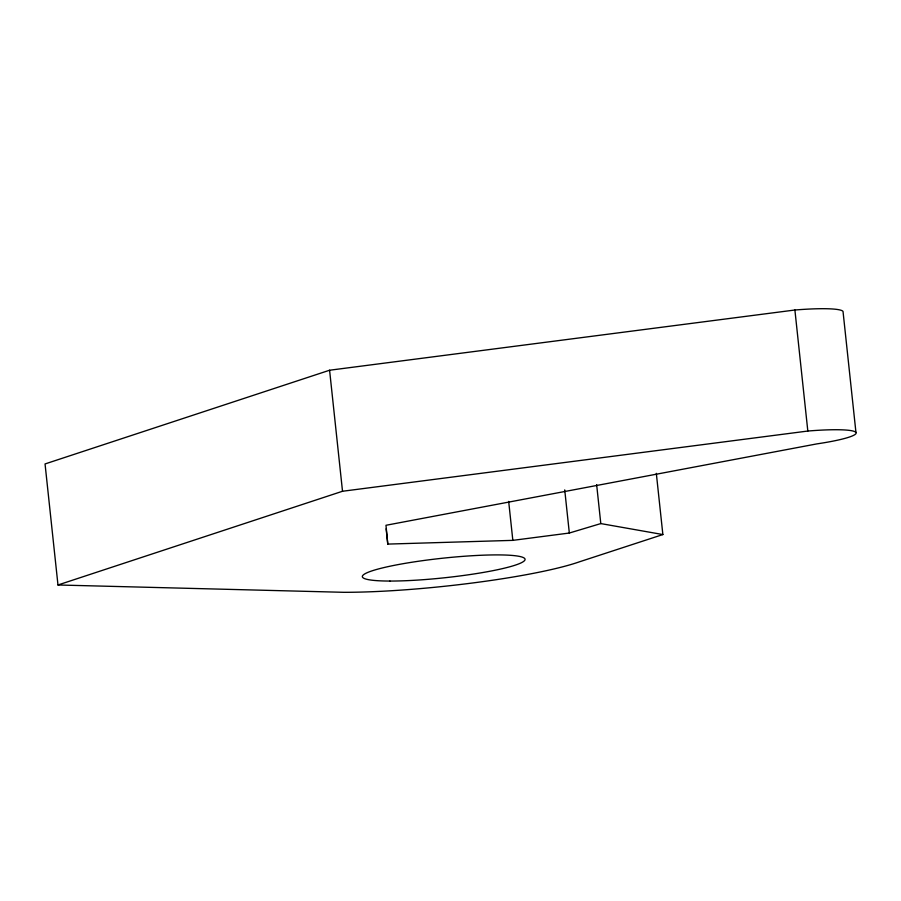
<?xml version="1.0" encoding="UTF-8"?>
<svg xmlns="http://www.w3.org/2000/svg" width="901" height="901" viewBox="0 0 901 901"><rect width="100%" height="100%" fill="white"/><g stroke="black" fill="none" stroke-linecap="round" stroke-linejoin="round"><path stroke-width="1.35" d="M662.866 534.552L600.798 523.582L569.331 533.032L512.838 540.363L387.779 544.091L385.977 525.283L816.88 443.889A59.331 7.129 -6.1 0 0 855.95 432.446L843.021 311.419A59.331 7.129 -6.1 0 0 794.896 310.012L329.586 370.232L45.05 463.947L57.979 584.986L343.641 592.306A152.145 18.279 -6.1 0 0 579.219 561.886L662.866 534.552L656.322 473.34M57.979 584.986L342.515 491.259L807.825 431.038A59.331 7.129 -6.1 0 1 855.95 432.446M794.896 310.012L807.825 431.038M596.642 484.625L600.798 523.582M564.724 489.896L569.331 533.032M508.671 501.418L512.838 540.363M386.146 528.797L387.779 544.091M329.586 370.232L342.515 491.259M389.919 581.055A81.788 9.821 -6.1 0 0 523.447 561.537A81.788 9.821 -6.1 0 0 417.794 561.346A81.788 9.821 -6.1 0 0 389.919 581.055"/></g></svg>
